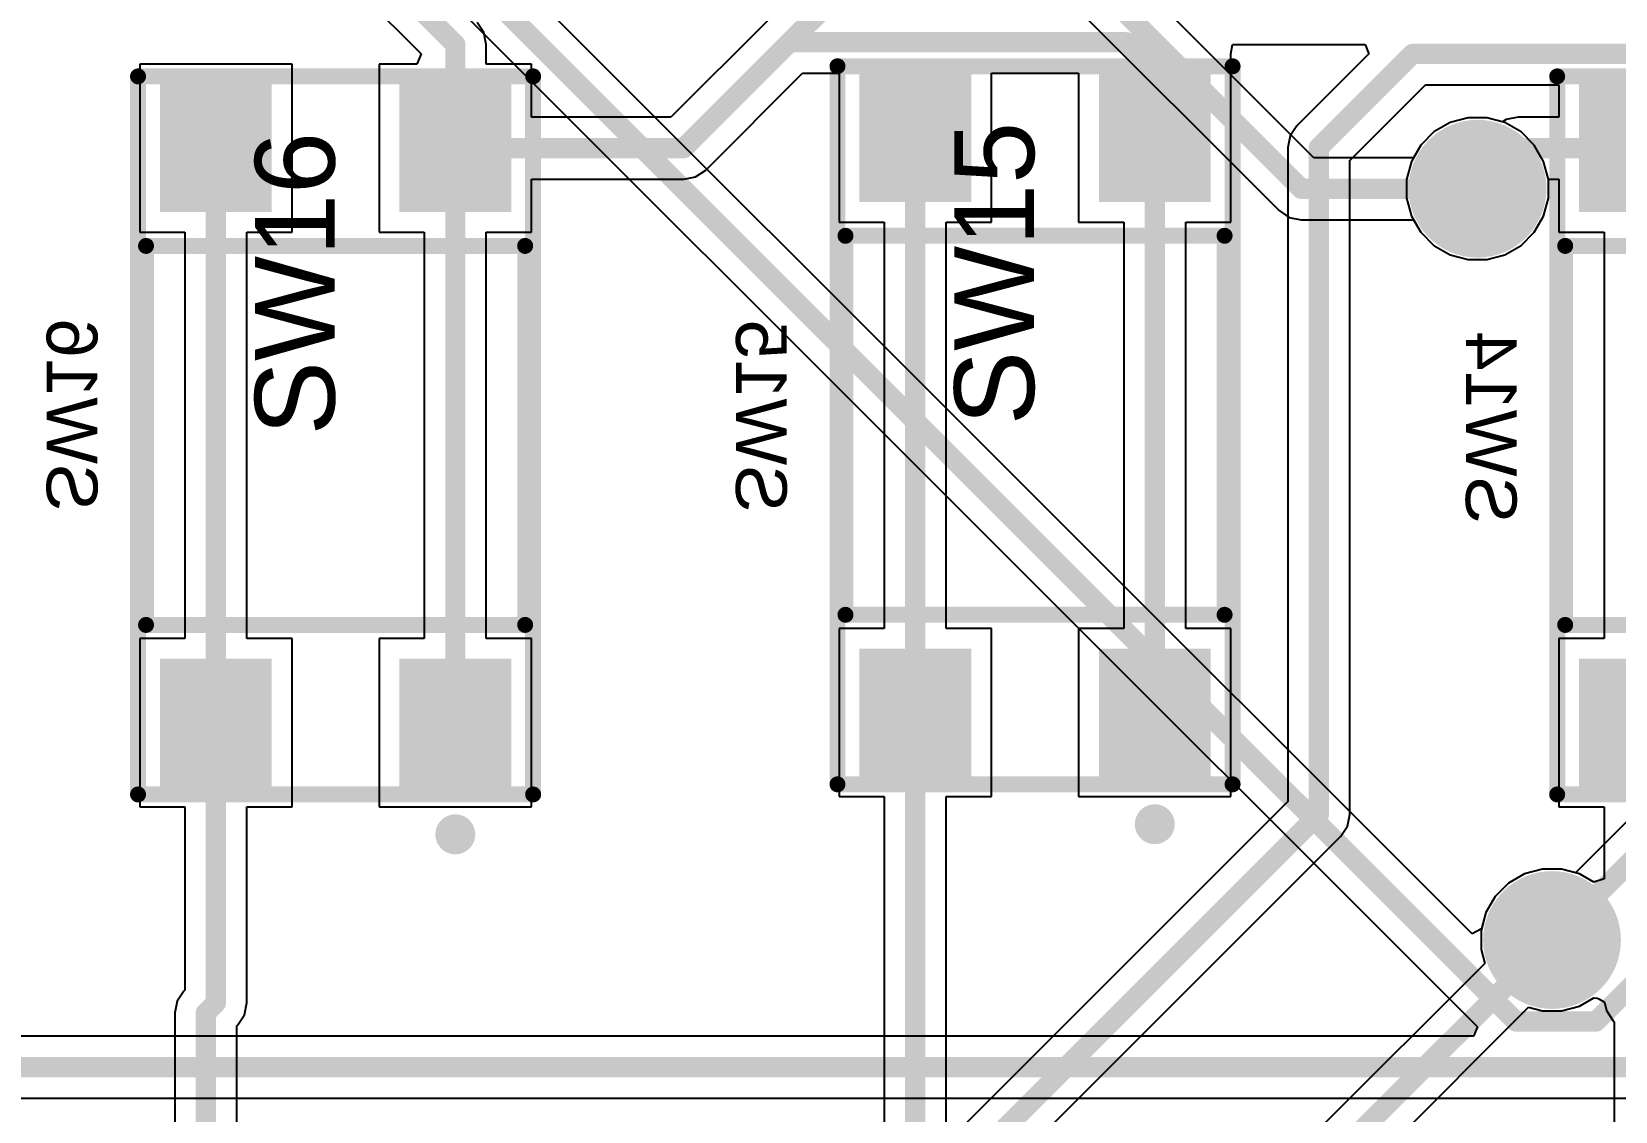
# Model space of a CAD drawing. Header units: inches. Extents: x -8.09 to -2.28, y -0.1 to 6.11.
# Drawn here: x -6.845 to -6.064, y 2.606 to 3.139 of the extents above; entities that cross this region are included whole.
import ezdxf

# ---------------------------------------------------------------- set-up
doc = ezdxf.new("R2010")
doc.units = ezdxf.units.IN
doc.header["$MEASUREMENT"] = 0
for name, color, linetype in [('BottomLayer', 5, 'Continuous'), ('BottomSolder', 6, 'Continuous'), ('InternalPlane1', 76, 'Continuous'), ('InternalPlane2', 16, 'Continuous'), ('Mechanical5', 56, 'Continuous'), ('TopLayer', 1, 'Continuous'), ('TopOverlay', 2, 'Continuous'), ('TopPaste', 8, 'Continuous'), ('TopSolder', 216, 'Continuous'), ('ViaHoleLayer', 16, 'Continuous')]:
    doc.layers.add(name, color=color, linetype=linetype)
doc.styles.add('Arial', font='', dxfattribs={"height": 0.2})
doc.styles.get('Arial').set_extended_font_data('Arial')

# ---------------------------------------------------------------- blocks, each defined once
blk = doc.blocks.new('FP_TL3305AF260QG_MFG_19')
at = {"layer": 'TopLayer'}
for points in [[(-0.17323, 0.08662), (-0.11024, 0.08662), (-0.11024, 0.0315), (-0.17323, 0.0315)], [(0.11024, 0.08662), (0.17323, 0.08662), (0.17323, 0.0315), (0.11024, 0.0315)], [(-0.17323, -0.0315), (-0.11024, -0.0315), (-0.11024, -0.08662), (-0.17323, -0.08662)], [(0.11024, -0.0315), (0.17323, -0.0315), (0.17323, -0.08662), (0.11024, -0.08662)]]:
    blk.add_hatch(color=1, dxfattribs=at).paths.add_polyline_path(points)
at = {"layer": 'TopPaste'}
for points in [[(-0.17323, 0.08662), (-0.11024, 0.08662), (-0.11024, 0.0315), (-0.17323, 0.0315)], [(0.11024, 0.08662), (0.17323, 0.08662), (0.17323, 0.0315), (0.11024, 0.0315)], [(-0.17323, -0.0315), (-0.11024, -0.0315), (-0.11024, -0.08662), (-0.17323, -0.08662)], [(0.11024, -0.0315), (0.17323, -0.0315), (0.17323, -0.08662), (0.11024, -0.08662)]]:
    blk.add_hatch(color=8, dxfattribs=at).paths.add_polyline_path(points)
at = {"layer": 'TopSolder'}
for points in [[(-0.17323, 0.08662), (-0.11024, 0.08662), (-0.11024, 0.0315), (-0.17323, 0.0315)], [(0.11024, 0.08662), (0.17323, 0.08662), (0.17323, 0.0315), (0.11024, 0.0315)], [(-0.17323, -0.0315), (-0.11024, -0.0315), (-0.11024, -0.08662), (-0.17323, -0.08662)], [(0.11024, -0.0315), (0.17323, -0.0315), (0.17323, -0.08662), (0.11024, -0.08662)]]:
    blk.add_hatch(color=216, dxfattribs=at).paths.add_polyline_path(points)
at = {"layer": 'Mechanical5'}
for points in [[(-0.17717, 0.09744, 0.00787, 0.00787, 0), (-0.17717, -0.09744, 0.00787, 0.00787, 0)], [(-0.17717, 0.09744, 0.00787, 0.00787, 0), (0.17717, 0.09744, 0.00787, 0.00787, 0)], [(0.17717, 0.09744, 0.00787, 0.00787, 0), (0.17717, -0.09744, 0.00787, 0.00787, 0)], [(-0.17717, -0.09744, 0.00787, 0.00787, 0), (0.17717, -0.09744, 0.00787, 0.00787, 0)]]:
    blk.add_lwpolyline(points, format="xyseb", dxfattribs=at)
for points in [[(-0.17913, 0.09744, 0.00394, 0.00394, 1), (-0.1752, 0.09744, 0.00394, 0.00394, 1)], [(-0.17913, 0.09744, 0.00394, 0.00394, 1), (-0.1752, 0.09744, 0.00394, 0.00394, 1)], [(0.1752, 0.09744, 0.00394, 0.00394, 1), (0.17913, 0.09744, 0.00394, 0.00394, 1)], [(0.1752, 0.09744, 0.00394, 0.00394, 1), (0.17913, 0.09744, 0.00394, 0.00394, 1)], [(-0.17913, -0.09744, 0.00394, 0.00394, 1), (-0.1752, -0.09744, 0.00394, 0.00394, 1)], [(-0.17913, -0.09744, 0.00394, 0.00394, 1), (-0.1752, -0.09744, 0.00394, 0.00394, 1)], [(0.1752, -0.09744, 0.00394, 0.00394, 1), (0.17913, -0.09744, 0.00394, 0.00394, 1)], [(0.1752, -0.09744, 0.00394, 0.00394, 1), (0.17913, -0.09744, 0.00394, 0.00394, 1)]]:
    blk.add_lwpolyline(points, format="xyseb", close=True, dxfattribs=at)
at = {"layer": 'TopOverlay'}
for points in [[(-0.0935, 0.0935, 0.00787, 0.00787, 0), (-0.0935, -0.0935, 0.00787, 0.00787, 0)], [(-0.0935, 0.0935, 0.00787, 0.00787, 0), (0.0935, 0.0935, 0.00787, 0.00787, 0)], [(0.0935, 0.0935, 0.00787, 0.00787, 0), (0.0935, -0.0935, 0.00787, 0.00787, 0)], [(-0.0935, -0.0935, 0.00787, 0.00787, 0), (0.0935, -0.0935, 0.00787, 0.00787, 0)]]:
    blk.add_lwpolyline(points, format="xyseb", dxfattribs=at)
for points in [[(-0.09547, 0.0935, 0.00394, 0.00394, 1), (-0.09154, 0.0935, 0.00394, 0.00394, 1)], [(-0.09547, 0.0935, 0.00394, 0.00394, 1), (-0.09154, 0.0935, 0.00394, 0.00394, 1)], [(0.09154, 0.0935, 0.00394, 0.00394, 1), (0.09547, 0.0935, 0.00394, 0.00394, 1)], [(0.09154, 0.0935, 0.00394, 0.00394, 1), (0.09547, 0.0935, 0.00394, 0.00394, 1)], [(-0.19193, -0.05906, 0.00984, 0.00984, 1), (-0.20177, -0.05906, 0.00984, 0.00984, 1)], [(-0.20423, -0.05906, 0.00492, 0.00492, 1), (-0.19931, -0.05906, 0.00492, 0.00492, 1)], [(-0.19439, -0.05906, 0.00492, 0.00492, 1), (-0.18947, -0.05906, 0.00492, 0.00492, 1)], [(-0.09547, -0.0935, 0.00394, 0.00394, 1), (-0.09154, -0.0935, 0.00394, 0.00394, 1)], [(-0.09547, -0.0935, 0.00394, 0.00394, 1), (-0.09154, -0.0935, 0.00394, 0.00394, 1)], [(0.09154, -0.0935, 0.00394, 0.00394, 1), (0.09547, -0.0935, 0.00394, 0.00394, 1)], [(0.09154, -0.0935, 0.00394, 0.00394, 1), (0.09547, -0.0935, 0.00394, 0.00394, 1)]]:
    blk.add_lwpolyline(points, format="xyseb", close=True, dxfattribs=at)
at = {"layer": 'Mechanical5', "style": 'Arial'}
blk.add_text('SW16', height=0.03937, dxfattribs=at).set_placement((0, 0.00044))
blk = doc.blocks.new('FP_TL3305AF260QG_MFG_20')
at = {"layer": 'TopLayer'}
for points in [[(-0.17323, 0.08662), (-0.11024, 0.08662), (-0.11024, 0.0315), (-0.17323, 0.0315)], [(0.11024, 0.08662), (0.17323, 0.08662), (0.17323, 0.0315), (0.11024, 0.0315)], [(-0.17323, -0.0315), (-0.11024, -0.0315), (-0.11024, -0.08662), (-0.17323, -0.08662)], [(0.11024, -0.0315), (0.17323, -0.0315), (0.17323, -0.08662), (0.11024, -0.08662)]]:
    blk.add_hatch(color=1, dxfattribs=at).paths.add_polyline_path(points)
at = {"layer": 'TopPaste'}
for points in [[(-0.17323, 0.08662), (-0.11024, 0.08662), (-0.11024, 0.0315), (-0.17323, 0.0315)], [(0.11024, 0.08662), (0.17323, 0.08662), (0.17323, 0.0315), (0.11024, 0.0315)], [(-0.17323, -0.0315), (-0.11024, -0.0315), (-0.11024, -0.08662), (-0.17323, -0.08662)], [(0.11024, -0.0315), (0.17323, -0.0315), (0.17323, -0.08662), (0.11024, -0.08662)]]:
    blk.add_hatch(color=8, dxfattribs=at).paths.add_polyline_path(points)
at = {"layer": 'TopSolder'}
for points in [[(-0.17323, 0.08662), (-0.11024, 0.08662), (-0.11024, 0.0315), (-0.17323, 0.0315)], [(0.11024, 0.08662), (0.17323, 0.08662), (0.17323, 0.0315), (0.11024, 0.0315)], [(-0.17323, -0.0315), (-0.11024, -0.0315), (-0.11024, -0.08662), (-0.17323, -0.08662)], [(0.11024, -0.0315), (0.17323, -0.0315), (0.17323, -0.08662), (0.11024, -0.08662)]]:
    blk.add_hatch(color=216, dxfattribs=at).paths.add_polyline_path(points)
at = {"layer": 'Mechanical5'}
for points in [[(-0.17717, 0.09744, 0.00787, 0.00787, 0), (-0.17717, -0.09744, 0.00787, 0.00787, 0)], [(-0.17717, 0.09744, 0.00787, 0.00787, 0), (0.17717, 0.09744, 0.00787, 0.00787, 0)], [(0.17717, 0.09744, 0.00787, 0.00787, 0), (0.17717, -0.09744, 0.00787, 0.00787, 0)], [(-0.17717, -0.09744, 0.00787, 0.00787, 0), (0.17717, -0.09744, 0.00787, 0.00787, 0)]]:
    blk.add_lwpolyline(points, format="xyseb", dxfattribs=at)
for points in [[(-0.17913, 0.09744, 0.00394, 0.00394, 1), (-0.1752, 0.09744, 0.00394, 0.00394, 1)], [(-0.17913, 0.09744, 0.00394, 0.00394, 1), (-0.1752, 0.09744, 0.00394, 0.00394, 1)], [(0.1752, 0.09744, 0.00394, 0.00394, 1), (0.17913, 0.09744, 0.00394, 0.00394, 1)], [(0.1752, 0.09744, 0.00394, 0.00394, 1), (0.17913, 0.09744, 0.00394, 0.00394, 1)], [(-0.17913, -0.09744, 0.00394, 0.00394, 1), (-0.1752, -0.09744, 0.00394, 0.00394, 1)], [(-0.17913, -0.09744, 0.00394, 0.00394, 1), (-0.1752, -0.09744, 0.00394, 0.00394, 1)], [(0.1752, -0.09744, 0.00394, 0.00394, 1), (0.17913, -0.09744, 0.00394, 0.00394, 1)], [(0.1752, -0.09744, 0.00394, 0.00394, 1), (0.17913, -0.09744, 0.00394, 0.00394, 1)]]:
    blk.add_lwpolyline(points, format="xyseb", close=True, dxfattribs=at)
at = {"layer": 'TopOverlay'}
for points in [[(-0.0935, 0.0935, 0.00787, 0.00787, 0), (-0.0935, -0.0935, 0.00787, 0.00787, 0)], [(-0.0935, 0.0935, 0.00787, 0.00787, 0), (0.0935, 0.0935, 0.00787, 0.00787, 0)], [(0.0935, 0.0935, 0.00787, 0.00787, 0), (0.0935, -0.0935, 0.00787, 0.00787, 0)], [(-0.0935, -0.0935, 0.00787, 0.00787, 0), (0.0935, -0.0935, 0.00787, 0.00787, 0)]]:
    blk.add_lwpolyline(points, format="xyseb", dxfattribs=at)
for points in [[(-0.09547, 0.0935, 0.00394, 0.00394, 1), (-0.09154, 0.0935, 0.00394, 0.00394, 1)], [(-0.09547, 0.0935, 0.00394, 0.00394, 1), (-0.09154, 0.0935, 0.00394, 0.00394, 1)], [(0.09154, 0.0935, 0.00394, 0.00394, 1), (0.09547, 0.0935, 0.00394, 0.00394, 1)], [(0.09154, 0.0935, 0.00394, 0.00394, 1), (0.09547, 0.0935, 0.00394, 0.00394, 1)], [(-0.19193, -0.05906, 0.00984, 0.00984, 1), (-0.20177, -0.05906, 0.00984, 0.00984, 1)], [(-0.20423, -0.05906, 0.00492, 0.00492, 1), (-0.19931, -0.05906, 0.00492, 0.00492, 1)], [(-0.19439, -0.05906, 0.00492, 0.00492, 1), (-0.18947, -0.05906, 0.00492, 0.00492, 1)], [(-0.09547, -0.0935, 0.00394, 0.00394, 1), (-0.09154, -0.0935, 0.00394, 0.00394, 1)], [(-0.09547, -0.0935, 0.00394, 0.00394, 1), (-0.09154, -0.0935, 0.00394, 0.00394, 1)], [(0.09154, -0.0935, 0.00394, 0.00394, 1), (0.09547, -0.0935, 0.00394, 0.00394, 1)], [(0.09154, -0.0935, 0.00394, 0.00394, 1), (0.09547, -0.0935, 0.00394, 0.00394, 1)]]:
    blk.add_lwpolyline(points, format="xyseb", close=True, dxfattribs=at)
at = {"layer": 'Mechanical5', "style": 'Arial'}
blk.add_text('SW15', height=0.03937, dxfattribs=at).set_placement((0, 0.00044))
blk = doc.blocks.new('FP_TL3305AF260QG_MFG_21')
at = {"layer": 'TopLayer'}
for points in [[(-0.17323, 0.08662), (-0.11024, 0.08662), (-0.11024, 0.0315), (-0.17323, 0.0315)], [(0.11024, 0.08662), (0.17323, 0.08662), (0.17323, 0.0315), (0.11024, 0.0315)], [(-0.17323, -0.0315), (-0.11024, -0.0315), (-0.11024, -0.08662), (-0.17323, -0.08662)], [(0.11024, -0.0315), (0.17323, -0.0315), (0.17323, -0.08662), (0.11024, -0.08662)]]:
    blk.add_hatch(color=1, dxfattribs=at).paths.add_polyline_path(points)
at = {"layer": 'TopPaste'}
for points in [[(-0.17323, 0.08662), (-0.11024, 0.08662), (-0.11024, 0.0315), (-0.17323, 0.0315)], [(0.11024, 0.08662), (0.17323, 0.08662), (0.17323, 0.0315), (0.11024, 0.0315)], [(-0.17323, -0.0315), (-0.11024, -0.0315), (-0.11024, -0.08662), (-0.17323, -0.08662)], [(0.11024, -0.0315), (0.17323, -0.0315), (0.17323, -0.08662), (0.11024, -0.08662)]]:
    blk.add_hatch(color=8, dxfattribs=at).paths.add_polyline_path(points)
at = {"layer": 'TopSolder'}
for points in [[(-0.17323, 0.08662), (-0.11024, 0.08662), (-0.11024, 0.0315), (-0.17323, 0.0315)], [(0.11024, 0.08662), (0.17323, 0.08662), (0.17323, 0.0315), (0.11024, 0.0315)], [(-0.17323, -0.0315), (-0.11024, -0.0315), (-0.11024, -0.08662), (-0.17323, -0.08662)], [(0.11024, -0.0315), (0.17323, -0.0315), (0.17323, -0.08662), (0.11024, -0.08662)]]:
    blk.add_hatch(color=216, dxfattribs=at).paths.add_polyline_path(points)
at = {"layer": 'Mechanical5'}
for points in [[(-0.17717, 0.09744, 0.00787, 0.00787, 0), (-0.17717, -0.09744, 0.00787, 0.00787, 0)], [(-0.17717, 0.09744, 0.00787, 0.00787, 0), (0.17717, 0.09744, 0.00787, 0.00787, 0)], [(0.17717, 0.09744, 0.00787, 0.00787, 0), (0.17717, -0.09744, 0.00787, 0.00787, 0)], [(-0.17717, -0.09744, 0.00787, 0.00787, 0), (0.17717, -0.09744, 0.00787, 0.00787, 0)]]:
    blk.add_lwpolyline(points, format="xyseb", dxfattribs=at)
for points in [[(-0.17913, 0.09744, 0.00394, 0.00394, 1), (-0.1752, 0.09744, 0.00394, 0.00394, 1)], [(-0.17913, 0.09744, 0.00394, 0.00394, 1), (-0.1752, 0.09744, 0.00394, 0.00394, 1)], [(0.1752, 0.09744, 0.00394, 0.00394, 1), (0.17913, 0.09744, 0.00394, 0.00394, 1)], [(0.1752, 0.09744, 0.00394, 0.00394, 1), (0.17913, 0.09744, 0.00394, 0.00394, 1)], [(-0.17913, -0.09744, 0.00394, 0.00394, 1), (-0.1752, -0.09744, 0.00394, 0.00394, 1)], [(-0.17913, -0.09744, 0.00394, 0.00394, 1), (-0.1752, -0.09744, 0.00394, 0.00394, 1)], [(0.1752, -0.09744, 0.00394, 0.00394, 1), (0.17913, -0.09744, 0.00394, 0.00394, 1)], [(0.1752, -0.09744, 0.00394, 0.00394, 1), (0.17913, -0.09744, 0.00394, 0.00394, 1)]]:
    blk.add_lwpolyline(points, format="xyseb", close=True, dxfattribs=at)
at = {"layer": 'TopOverlay'}
for points in [[(-0.0935, 0.0935, 0.00787, 0.00787, 0), (-0.0935, -0.0935, 0.00787, 0.00787, 0)], [(-0.0935, 0.0935, 0.00787, 0.00787, 0), (0.0935, 0.0935, 0.00787, 0.00787, 0)], [(0.0935, 0.0935, 0.00787, 0.00787, 0), (0.0935, -0.0935, 0.00787, 0.00787, 0)], [(-0.0935, -0.0935, 0.00787, 0.00787, 0), (0.0935, -0.0935, 0.00787, 0.00787, 0)]]:
    blk.add_lwpolyline(points, format="xyseb", dxfattribs=at)
for points in [[(-0.09547, 0.0935, 0.00394, 0.00394, 1), (-0.09154, 0.0935, 0.00394, 0.00394, 1)], [(-0.09547, 0.0935, 0.00394, 0.00394, 1), (-0.09154, 0.0935, 0.00394, 0.00394, 1)], [(0.09154, 0.0935, 0.00394, 0.00394, 1), (0.09547, 0.0935, 0.00394, 0.00394, 1)], [(0.09154, 0.0935, 0.00394, 0.00394, 1), (0.09547, 0.0935, 0.00394, 0.00394, 1)], [(-0.19193, -0.05906, 0.00984, 0.00984, 1), (-0.20177, -0.05906, 0.00984, 0.00984, 1)], [(-0.20423, -0.05906, 0.00492, 0.00492, 1), (-0.19931, -0.05906, 0.00492, 0.00492, 1)], [(-0.19439, -0.05906, 0.00492, 0.00492, 1), (-0.18947, -0.05906, 0.00492, 0.00492, 1)], [(-0.09547, -0.0935, 0.00394, 0.00394, 1), (-0.09154, -0.0935, 0.00394, 0.00394, 1)], [(-0.09547, -0.0935, 0.00394, 0.00394, 1), (-0.09154, -0.0935, 0.00394, 0.00394, 1)], [(0.09154, -0.0935, 0.00394, 0.00394, 1), (0.09547, -0.0935, 0.00394, 0.00394, 1)], [(0.09154, -0.0935, 0.00394, 0.00394, 1), (0.09547, -0.0935, 0.00394, 0.00394, 1)]]:
    blk.add_lwpolyline(points, format="xyseb", close=True, dxfattribs=at)
at = {"layer": 'Mechanical5', "style": 'Arial'}
blk.add_text('SW14', height=0.03937, dxfattribs=at).set_placement((0, 0.00044))

msp = doc.modelspace()

# ---------------------------------------------------------------- hatches: boundary and pattern name
at = {"layer": 'BottomLayer'}
h = msp.add_hatch(color=5, dxfattribs=at)
edge = h.paths.add_edge_path()
edge.add_arc((-6.13173, 3.06173), 0.025, 0, 360)
h = msp.add_hatch(color=5, dxfattribs=at)
edge = h.paths.add_edge_path()
edge.add_arc((-6.095, 2.691), 0.025, 0, 360)
at = {"layer": 'BottomSolder'}
h = msp.add_hatch(color=6, dxfattribs=at)
edge = h.paths.add_edge_path()
edge.add_arc((-6.13173, 3.06173), 0.029, 0, 360)
h = msp.add_hatch(color=6, dxfattribs=at)
edge = h.paths.add_edge_path()
edge.add_arc((-6.095, 2.691), 0.029, 0, 360)
at = {"layer": 'InternalPlane1'}
h = msp.add_hatch(color=76, dxfattribs=at)
edge = h.paths.add_edge_path()
edge.add_arc((-6.13173, 3.06173), 0.034, 0, 360)
h = msp.add_hatch(color=76, dxfattribs=at)
edge = h.paths.add_edge_path()
edge.add_arc((-6.095, 2.691), 0.034, 0, 360)
at = {"layer": 'InternalPlane2'}
h = msp.add_hatch(color=16, dxfattribs=at)
edge = h.paths.add_edge_path()
edge.add_arc((-6.13173, 3.06173), 0.034, 0, 360)
h = msp.add_hatch(color=16, dxfattribs=at)
edge = h.paths.add_edge_path()
edge.add_arc((-6.095, 2.691), 0.034, 0, 360)
at = {"layer": 'TopLayer'}
h = msp.add_hatch(color=1, dxfattribs=at)
edge = h.paths.add_edge_path()
edge.add_arc((-6.13173, 3.06173), 0.025, 0, 360)
h = msp.add_hatch(color=1, dxfattribs=at)
edge = h.paths.add_edge_path()
edge.add_arc((-6.095, 2.691), 0.025, 0, 360)
at = {"layer": 'TopSolder'}
h = msp.add_hatch(color=216, dxfattribs=at)
edge = h.paths.add_edge_path()
edge.add_arc((-6.13173, 3.06173), 0.029, 0, 360)
h = msp.add_hatch(color=216, dxfattribs=at)
edge = h.paths.add_edge_path()
edge.add_arc((-6.095, 2.691), 0.029, 0, 360)
at = {"layer": 'ViaHoleLayer'}
h = msp.add_hatch(color=16, dxfattribs=at)
edge = h.paths.add_edge_path()
edge.add_arc((-6.13173, 3.06173), 0.014, 0, 360)
h = msp.add_hatch(color=16, dxfattribs=at)
edge = h.paths.add_edge_path()
edge.add_arc((-6.095, 2.691), 0.014, 0, 360)

# ---------------------------------------------------------------- linework, layer by layer
at = {"layer": 'BottomLayer'}
for p, q in [((-6.13446, 2.69409), (-7.37571, 3.93533)), ((-7.40181, 3.91819), (-6.13177, 2.64814)), ((-6.2124, 3.07703), (-6.40885, 3.27348)), ((-6.43048, 3.25185), (-6.22955, 3.05092)), ((-6.14524, 3.09435), (-6.15322, 3.08974)), ((-6.13634, 3.09673), (-6.14524, 3.09435)), ((-6.12712, 3.09673), (-6.13634, 3.09673)), ((-6.11822, 3.09435), (-6.12712, 3.09673)), ((-6.11024, 3.08974), (-6.11822, 3.09435)), ((-6.15322, 3.08974), (-6.15974, 3.08322)), ((-6.10372, 3.08322), (-6.11024, 3.08974)), ((-6.15974, 3.08322), (-6.16332, 3.07703)), ((-6.09912, 3.07524), (-6.10372, 3.08322)), ((-6.16332, 3.07703), (-6.2124, 3.07703)), ((-6.09673, 3.06634), (-6.09912, 3.07524)), ((-6.09673, 3.05712), (-6.09673, 3.06634)), ((-6.09912, 3.04822), (-6.09673, 3.05712)), ((-6.22955, 3.05092), (-6.22458, 3.0476)), ((-6.22458, 3.0476), (-6.21873, 3.04644)), ((-6.10372, 3.04024), (-6.09912, 3.04822)), ((-6.21873, 3.04644), (-6.16332, 3.04644)), ((-6.16332, 3.04644), (-6.15974, 3.04024)), ((-6.15974, 3.04024), (-6.15322, 3.03373)), ((-6.11024, 3.03373), (-6.10372, 3.04024)), ((-6.15322, 3.03373), (-6.14524, 3.02912)), ((-6.11822, 3.02912), (-6.11024, 3.03373)), ((-6.14524, 3.02912), (-6.13634, 3.02673)), ((-6.13634, 3.02673), (-6.12712, 3.02673)), ((-6.12712, 3.02673), (-6.11822, 3.02912)), ((-5.97681, 2.83081), (-6.08348, 2.72415)), ((-6.11649, 2.71901), (-6.12301, 2.71249)), ((-6.10851, 2.72361), (-6.11649, 2.71901)), ((-6.09961, 2.726), (-6.10851, 2.72361)), ((-6.09039, 2.726), (-6.09961, 2.726)), ((-6.08348, 2.72415), (-6.09039, 2.726)), ((-6.12301, 2.71249), (-6.12761, 2.70451)), ((-6.12761, 2.70451), (-6.12977, 2.69647)), ((-6.12977, 2.69647), (-6.13446, 2.69409)), ((-6.13177, 2.64814), (-6.13369, 2.64352)), ((-6.13369, 2.64352), (-7.4679, 2.64352)), ((-7.47423, 2.61294), (-5.97533, 2.61294))]:
    msp.add_line(p, q, dxfattribs=at)
for points in [[(-7.391, 3.929, 0.01, 0.01, 0), (-6.11283, 2.65083, 0.01, 0.01, 0)], [(-6.442, 3.285, 0.01, 0.01, 0), (-6.21873, 3.06173, 0.01, 0.01, 0)], [(-6.21873, 3.06173, 0.01, 0.01, 0), (-6.13173, 3.06173, 0.01, 0.01, 0)], [(-6.095, 2.691, 0.01, 0.01, 0), (-5.966, 2.82, 0.01, 0.01, 0)], [(-6.07323, 2.65083, 0.01, 0.01, 0), (-6.05406, 2.67, 0.01, 0.01, 0)], [(-6.11283, 2.65083, 0.01, 0.01, 0), (-6.07323, 2.65083, 0.01, 0.01, 0)], [(-7.47423, 2.62823, 0.01, 0.01, 0), (-5.969, 2.62823, 0.01, 0.01, 0)]]:
    msp.add_lwpolyline(points, format="xyseb", dxfattribs=at)
for points in [[(-6.22123, 3.06173, 0.005, 0.005, 1), (-6.21623, 3.06173, 0.005, 0.005, 1)], [(-6.22123, 3.06173, 0.005, 0.005, 1), (-6.21623, 3.06173, 0.005, 0.005, 1)], [(-6.13423, 3.06173, 0.005, 0.005, 1), (-6.12923, 3.06173, 0.005, 0.005, 1)], [(-6.0975, 2.691, 0.005, 0.005, 1), (-6.0925, 2.691, 0.005, 0.005, 1)], [(-6.11533, 2.65083, 0.005, 0.005, 1), (-6.11033, 2.65083, 0.005, 0.005, 1)], [(-6.11533, 2.65083, 0.005, 0.005, 1), (-6.11033, 2.65083, 0.005, 0.005, 1)], [(-6.07573, 2.65083, 0.005, 0.005, 1), (-6.07073, 2.65083, 0.005, 0.005, 1)], [(-6.07573, 2.65083, 0.005, 0.005, 1), (-6.07073, 2.65083, 0.005, 0.005, 1)]]:
    msp.add_lwpolyline(points, format="xyseb", close=True, dxfattribs=at)
at = {"layer": 'TopLayer'}
for p, q in [((-6.70133, 3.17671), (-6.65286, 3.12823)), ((-6.62181, 3.1388), (-6.62513, 3.14376)), ((-6.48181, 3.14481), (-6.5296, 3.09703)), ((-6.62065, 3.13294), (-6.62181, 3.1388)), ((-6.62065, 3.12323), (-6.62065, 3.13294)), ((-6.25338, 3.12823), (-6.25268, 3.13294)), ((-6.25268, 3.13294), (-6.18723, 3.13294)), ((-6.18723, 3.13294), (-6.18531, 3.12832)), ((-6.65286, 3.12823), (-6.65493, 3.12323)), ((-6.25338, 3.04524), (-6.25338, 3.12823)), ((-6.25338, 3.12823), (-6.25338, 3.12823)), ((-6.18531, 3.12832), (-6.22081, 3.09281)), ((-6.7165, 3.12323), (-6.79162, 3.12323)), ((-6.79162, 3.12323), (-6.79162, 3.04024)), ((-6.7165, 3.04024), (-6.7165, 3.12323)), ((-6.65493, 3.12323), (-6.6735, 3.12323)), ((-6.6735, 3.12323), (-6.6735, 3.04024)), ((-6.59839, 3.12323), (-6.62065, 3.12323)), ((-6.59839, 3.09703), (-6.59839, 3.12323)), ((-6.51245, 3.07092), (-6.46467, 3.11871)), ((-6.46467, 3.11871), (-6.44662, 3.11871)), ((-6.44662, 3.11871), (-6.44662, 3.04524)), ((-6.3715, 3.04524), (-6.3715, 3.11871)), ((-6.3715, 3.11871), (-6.3285, 3.11871)), ((-6.3285, 3.11871), (-6.3285, 3.04524)), ((-6.19471, 3.07567), (-6.15744, 3.11294)), ((-6.15744, 3.11294), (-6.09162, 3.11294)), ((-6.09162, 3.11294), (-6.09162, 3.09703)), ((-6.5296, 3.09703), (-6.59839, 3.09703)), ((-6.14524, 3.09435), (-6.15322, 3.08974)), ((-6.13634, 3.09673), (-6.14524, 3.09435)), ((-6.12712, 3.09673), (-6.13634, 3.09673)), ((-6.11939, 3.09466), (-6.12712, 3.09673)), ((-6.11758, 3.09586), (-6.11939, 3.09466)), ((-6.11173, 3.09703), (-6.11758, 3.09586)), ((-6.09162, 3.09703), (-6.11173, 3.09703)), ((-6.22413, 3.08785), (-6.22529, 3.082)), ((-6.22081, 3.09281), (-6.22413, 3.08785)), ((-6.15322, 3.08974), (-6.15974, 3.08322)), ((-6.22529, 3.082), (-6.22529, 2.75933)), ((-6.15974, 3.08322), (-6.16435, 3.07524)), ((-6.51742, 3.0676), (-6.51245, 3.07092)), ((-6.19471, 2.753), (-6.19471, 3.07567)), ((-6.16435, 3.07524), (-6.16673, 3.06634)), ((-6.59839, 3.04024), (-6.59839, 3.06644)), ((-6.59839, 3.06644), (-6.52327, 3.06644)), ((-6.52327, 3.06644), (-6.51742, 3.0676)), ((-6.16673, 3.06634), (-6.16673, 3.05712)), ((-6.09673, 3.06634), (-6.09666, 3.06644)), ((-6.09673, 3.05712), (-6.09673, 3.06634)), ((-6.09666, 3.06644), (-6.09162, 3.06644)), ((-6.09162, 3.06644), (-6.09162, 3.04024)), ((-6.16673, 3.05712), (-6.16435, 3.04822)), ((-6.09912, 3.04822), (-6.09673, 3.05712)), ((-6.16435, 3.04822), (-6.15974, 3.04024)), ((-6.10372, 3.04024), (-6.09912, 3.04822)), ((-6.79162, 3.04024), (-6.76935, 3.04024)), ((-6.76935, 3.04024), (-6.76935, 2.83976)), ((-6.73876, 2.83976), (-6.73876, 3.04024)), ((-6.73876, 3.04024), (-6.7165, 3.04024)), ((-6.6735, 3.04024), (-6.65124, 3.04024)), ((-6.65124, 3.04024), (-6.65124, 2.94)), ((-6.62065, 2.94), (-6.62065, 3.04024)), ((-6.62065, 3.04024), (-6.59839, 3.04024)), ((-6.44662, 3.04524), (-6.42435, 3.04524)), ((-6.42435, 3.04524), (-6.42435, 2.84476)), ((-6.39376, 2.84476), (-6.39376, 3.04524)), ((-6.39376, 3.04524), (-6.3715, 3.04524)), ((-6.3285, 3.04524), (-6.30624, 3.04524)), ((-6.30624, 3.04524), (-6.30624, 2.84476)), ((-6.27565, 2.84476), (-6.27565, 3.04524)), ((-6.27565, 3.04524), (-6.25338, 3.04524)), ((-6.15974, 3.04024), (-6.15322, 3.03373)), ((-6.11024, 3.03373), (-6.10372, 3.04024)), ((-6.09162, 3.04024), (-6.06935, 3.04024)), ((-6.06935, 3.04024), (-6.06935, 2.83976)), ((-6.15322, 3.03373), (-6.14524, 3.02912)), ((-6.11822, 3.02912), (-6.11024, 3.03373)), ((-6.14524, 3.02912), (-6.13634, 3.02673)), ((-6.13634, 3.02673), (-6.12712, 3.02673)), ((-6.12712, 3.02673), (-6.11822, 3.02912)), ((-6.65124, 2.94), (-6.65124, 2.83976)), ((-6.62065, 2.83976), (-6.62065, 2.94)), ((-6.42435, 2.84476), (-6.44662, 2.84476)), ((-6.44662, 2.84476), (-6.44662, 2.76177)), ((-6.3715, 2.84476), (-6.39376, 2.84476)), ((-6.3715, 2.76177), (-6.3715, 2.84476)), ((-6.30624, 2.84476), (-6.3285, 2.84476)), ((-6.3285, 2.84476), (-6.3285, 2.76177)), ((-6.25338, 2.84476), (-6.27565, 2.84476)), ((-6.25338, 2.76177), (-6.25338, 2.84476)), ((-6.76935, 2.83976), (-6.79162, 2.83976)), ((-6.79162, 2.83976), (-6.79162, 2.75677)), ((-6.7165, 2.83976), (-6.73876, 2.83976)), ((-6.7165, 2.75677), (-6.7165, 2.83976)), ((-6.65124, 2.83976), (-6.6735, 2.83976)), ((-6.6735, 2.83976), (-6.6735, 2.75677)), ((-6.59839, 2.83976), (-6.62065, 2.83976)), ((-6.59839, 2.75677), (-6.59839, 2.83976)), ((-6.06935, 2.83976), (-6.09162, 2.83976)), ((-6.09162, 2.83976), (-6.09162, 2.75677)), ((-6.44662, 2.76177), (-6.42435, 2.76177)), ((-6.42435, 2.76177), (-6.42435, 2.56323)), ((-6.39376, 2.5974), (-6.39376, 2.76177)), ((-6.39376, 2.76177), (-6.3715, 2.76177)), ((-6.22529, 2.75933), (-6.38914, 2.59549)), ((-6.3285, 2.76177), (-6.25338, 2.76177)), ((-6.79162, 2.75677), (-6.76935, 2.75677)), ((-6.76935, 2.75677), (-6.76935, 2.66633)), ((-6.73876, 2.66), (-6.73876, 2.75677)), ((-6.73876, 2.75677), (-6.7165, 2.75677)), ((-6.6735, 2.75677), (-6.59839, 2.75677)), ((-6.19587, 2.74715), (-6.19471, 2.753)), ((-6.09162, 2.75677), (-6.06935, 2.75677)), ((-6.06935, 2.75677), (-6.06935, 2.72117)), ((-6.37352, 2.56785), (-6.19919, 2.74219)), ((-6.19919, 2.74219), (-6.19587, 2.74715)), ((-6.11649, 2.71901), (-6.12301, 2.71249)), ((-6.10851, 2.72361), (-6.11649, 2.71901)), ((-6.09961, 2.726), (-6.10851, 2.72361)), ((-6.09039, 2.726), (-6.09961, 2.726)), ((-6.08149, 2.72361), (-6.09039, 2.726)), ((-6.07435, 2.71949), (-6.08149, 2.72361)), ((-6.06935, 2.72117), (-6.07435, 2.71949)), ((-6.12301, 2.71249), (-6.12761, 2.70451)), ((-6.12761, 2.70451), (-6.13, 2.69561)), ((-6.13, 2.69561), (-6.13, 2.68639)), ((-6.12815, 2.67948), (-6.20948, 2.59815)), ((-6.13, 2.68639), (-6.12815, 2.67948)), ((-6.76987, 2.66581), (-6.77319, 2.66085)), ((-6.76935, 2.66633), (-6.76987, 2.66581)), ((-6.77319, 2.66085), (-6.77435, 2.655)), ((-6.73993, 2.65415), (-6.73876, 2.66)), ((-6.18785, 2.57652), (-6.10652, 2.65785)), ((-6.10652, 2.65785), (-6.09961, 2.656)), ((-6.09961, 2.656), (-6.09039, 2.656)), ((-6.09039, 2.656), (-6.08149, 2.65839)), ((-6.08149, 2.65839), (-6.07435, 2.66251)), ((-6.07435, 2.66251), (-6.07274, 2.66234)), ((-6.07274, 2.66234), (-6.07183, 2.66202)), ((-6.07183, 2.66202), (-6.06903, 2.6604)), ((-6.06903, 2.6604), (-6.06819, 2.65615)), ((-6.06819, 2.65615), (-6.06487, 2.65119)), ((-6.77435, 2.655), (-6.77435, 2.55823)), ((-6.74376, 2.64867), (-6.74324, 2.64919)), ((-6.74376, 2.55823), (-6.74376, 2.64867)), ((-6.74324, 2.64919), (-6.73993, 2.65415)), ((-6.06487, 2.65119), (-6.06435, 2.65067)), ((-6.06435, 2.65067), (-6.06435, 2.56323))]:
    msp.add_line(p, q, dxfattribs=at)
for points in [[(-6.695, 3.192, 0.01, 0.01, 0), (-6.63594, 3.13294, 0.01, 0.01, 0)], [(-6.471, 3.134, 0.01, 0.01, 0), (-6.45677, 3.14823, 0.01, 0.01, 0)], [(-6.63594, 3.08173, 0.01, 0.01, 0), (-6.63594, 3.13294, 0.01, 0.01, 0)], [(-6.52327, 3.08173, 0.01, 0.01, 0), (-6.471, 3.134, 0.01, 0.01, 0)], [(-6.471, 3.134, 0.01, 0.01, 0), (-6.305, 3.134, 0.01, 0.01, 0)], [(-6.305, 3.134, 0.01, 0.01, 0), (-6.29094, 3.11994, 0.01, 0.01, 0)], [(-6.21, 3.082, 0.01, 0.01, 0), (-6.16377, 3.12823, 0.01, 0.01, 0)], [(-6.16377, 3.12823, 0.01, 0.01, 0), (-6.011, 3.12823, 0.01, 0.01, 0)], [(-6.29094, 3.08673, 0.01, 0.01, 0), (-6.29094, 3.11994, 0.01, 0.01, 0)], [(-6.75406, 2.79827, 0.01, 0.01, 0), (-6.75406, 3.08173, 0.01, 0.01, 0)], [(-6.63594, 3.08173, 0.01, 0.01, 0), (-6.52327, 3.08173, 0.01, 0.01, 0)], [(-6.63594, 2.94, 0.01, 0.01, 0), (-6.63594, 3.08173, 0.01, 0.01, 0)], [(-6.40906, 2.80327, 0.01, 0.01, 0), (-6.40906, 3.08673, 0.01, 0.01, 0)], [(-6.29094, 2.80327, 0.01, 0.01, 0), (-6.29094, 3.08673, 0.01, 0.01, 0)], [(-6.21, 2.753, 0.01, 0.01, 0), (-6.21, 3.082, 0.01, 0.01, 0)], [(-6.13173, 3.06173, 0.01, 0.01, 0), (-6.11173, 3.08173, 0.01, 0.01, 0)], [(-6.11173, 3.08173, 0.01, 0.01, 0), (-6.05406, 3.08173, 0.01, 0.01, 0)], [(-6.63594, 2.79827, 0.01, 0.01, 0), (-6.63594, 2.94, 0.01, 0.01, 0)], [(-6.40906, 2.55394, 0.01, 0.01, 0), (-6.40906, 2.80327, 0.01, 0.01, 0)], [(-6.75406, 2.66, 0.01, 0.01, 0), (-6.75406, 2.79827, 0.01, 0.01, 0)], [(-6.40906, 2.55394, 0.01, 0.01, 0), (-6.21, 2.753, 0.01, 0.01, 0)], [(-6.221, 2.565, 0.01, 0.01, 0), (-6.095, 2.691, 0.01, 0.01, 0)], [(-6.75906, 2.655, 0.01, 0.01, 0), (-6.75406, 2.66, 0.01, 0.01, 0)], [(-6.75906, 2.51673, 0.01, 0.01, 0), (-6.75906, 2.655, 0.01, 0.01, 0)]]:
    msp.add_lwpolyline(points, format="xyseb", dxfattribs=at)
for points in [[(-6.63844, 3.13294, 0.005, 0.005, 1), (-6.63344, 3.13294, 0.005, 0.005, 1)], [(-6.63844, 3.13294, 0.005, 0.005, 1), (-6.63344, 3.13294, 0.005, 0.005, 1)], [(-6.4735, 3.134, 0.005, 0.005, 1), (-6.4685, 3.134, 0.005, 0.005, 1)], [(-6.4735, 3.134, 0.005, 0.005, 1), (-6.4685, 3.134, 0.005, 0.005, 1)], [(-6.4735, 3.134, 0.005, 0.005, 1), (-6.4685, 3.134, 0.005, 0.005, 1)], [(-6.3075, 3.134, 0.005, 0.005, 1), (-6.3025, 3.134, 0.005, 0.005, 1)], [(-6.3075, 3.134, 0.005, 0.005, 1), (-6.3025, 3.134, 0.005, 0.005, 1)], [(-6.16627, 3.12823, 0.005, 0.005, 1), (-6.16127, 3.12823, 0.005, 0.005, 1)], [(-6.16627, 3.12823, 0.005, 0.005, 1), (-6.16127, 3.12823, 0.005, 0.005, 1)], [(-6.29344, 3.11994, 0.005, 0.005, 1), (-6.28844, 3.11994, 0.005, 0.005, 1)], [(-6.29344, 3.11994, 0.005, 0.005, 1), (-6.28844, 3.11994, 0.005, 0.005, 1)], [(-6.75656, 3.08173, 0.005, 0.005, 1), (-6.75156, 3.08173, 0.005, 0.005, 1)], [(-6.63844, 3.08173, 0.005, 0.005, 1), (-6.63344, 3.08173, 0.005, 0.005, 1)], [(-6.63844, 3.08173, 0.005, 0.005, 1), (-6.63344, 3.08173, 0.005, 0.005, 1)], [(-6.63844, 3.08173, 0.005, 0.005, 1), (-6.63344, 3.08173, 0.005, 0.005, 1)], [(-6.52577, 3.08173, 0.005, 0.005, 1), (-6.52077, 3.08173, 0.005, 0.005, 1)], [(-6.52577, 3.08173, 0.005, 0.005, 1), (-6.52077, 3.08173, 0.005, 0.005, 1)], [(-6.41156, 3.08673, 0.005, 0.005, 1), (-6.40656, 3.08673, 0.005, 0.005, 1)], [(-6.29344, 3.08673, 0.005, 0.005, 1), (-6.28844, 3.08673, 0.005, 0.005, 1)], [(-6.29344, 3.08673, 0.005, 0.005, 1), (-6.28844, 3.08673, 0.005, 0.005, 1)], [(-6.2125, 3.082, 0.005, 0.005, 1), (-6.2075, 3.082, 0.005, 0.005, 1)], [(-6.2125, 3.082, 0.005, 0.005, 1), (-6.2075, 3.082, 0.005, 0.005, 1)], [(-6.11423, 3.08173, 0.005, 0.005, 1), (-6.10923, 3.08173, 0.005, 0.005, 1)], [(-6.11423, 3.08173, 0.005, 0.005, 1), (-6.10923, 3.08173, 0.005, 0.005, 1)], [(-6.13423, 3.06173, 0.005, 0.005, 1), (-6.12923, 3.06173, 0.005, 0.005, 1)], [(-6.63844, 2.94, 0.005, 0.005, 1), (-6.63344, 2.94, 0.005, 0.005, 1)], [(-6.63844, 2.94, 0.005, 0.005, 1), (-6.63344, 2.94, 0.005, 0.005, 1)], [(-6.41156, 2.80327, 0.005, 0.005, 1), (-6.40656, 2.80327, 0.005, 0.005, 1)], [(-6.41156, 2.80327, 0.005, 0.005, 1), (-6.40656, 2.80327, 0.005, 0.005, 1)], [(-6.29344, 2.80327, 0.005, 0.005, 1), (-6.28844, 2.80327, 0.005, 0.005, 1)], [(-6.75656, 2.79827, 0.005, 0.005, 1), (-6.75156, 2.79827, 0.005, 0.005, 1)], [(-6.75656, 2.79827, 0.005, 0.005, 1), (-6.75156, 2.79827, 0.005, 0.005, 1)], [(-6.63844, 2.79827, 0.005, 0.005, 1), (-6.63344, 2.79827, 0.005, 0.005, 1)], [(-6.2125, 2.753, 0.005, 0.005, 1), (-6.2075, 2.753, 0.005, 0.005, 1)], [(-6.2125, 2.753, 0.005, 0.005, 1), (-6.2075, 2.753, 0.005, 0.005, 1)], [(-6.0975, 2.691, 0.005, 0.005, 1), (-6.0925, 2.691, 0.005, 0.005, 1)], [(-6.75656, 2.66, 0.005, 0.005, 1), (-6.75156, 2.66, 0.005, 0.005, 1)], [(-6.75656, 2.66, 0.005, 0.005, 1), (-6.75156, 2.66, 0.005, 0.005, 1)], [(-6.76156, 2.655, 0.005, 0.005, 1), (-6.75656, 2.655, 0.005, 0.005, 1)], [(-6.76156, 2.655, 0.005, 0.005, 1), (-6.75656, 2.655, 0.005, 0.005, 1)]]:
    msp.add_lwpolyline(points, format="xyseb", close=True, dxfattribs=at)

# ---------------------------------------------------------------- block references
at = {"rotation": 90}
for name, p in [('FP_TL3305AF260QG_MFG_20', (-6.35, 2.945)), ('FP_TL3305AF260QG_MFG_19', (-6.695, 2.94)), ('FP_TL3305AF260QG_MFG_21', (-5.995, 2.94))]:
    msp.add_blockref(name, p, dxfattribs=at)

# ---------------------------------------------------------------- texts
at = {"layer": 'TopOverlay', "style": 'Arial', "text_generation_flag": 2}
for s, p in [('SW16', (-6.8375, 2.90257)), ('SW15', (-6.4975, 2.90197)), ('SW14', (-6.1375, 2.89638))]:
    msp.add_text(s, height=0.025, rotation=270, dxfattribs=at).set_placement(p)

doc.saveas('drawing.dxf')
